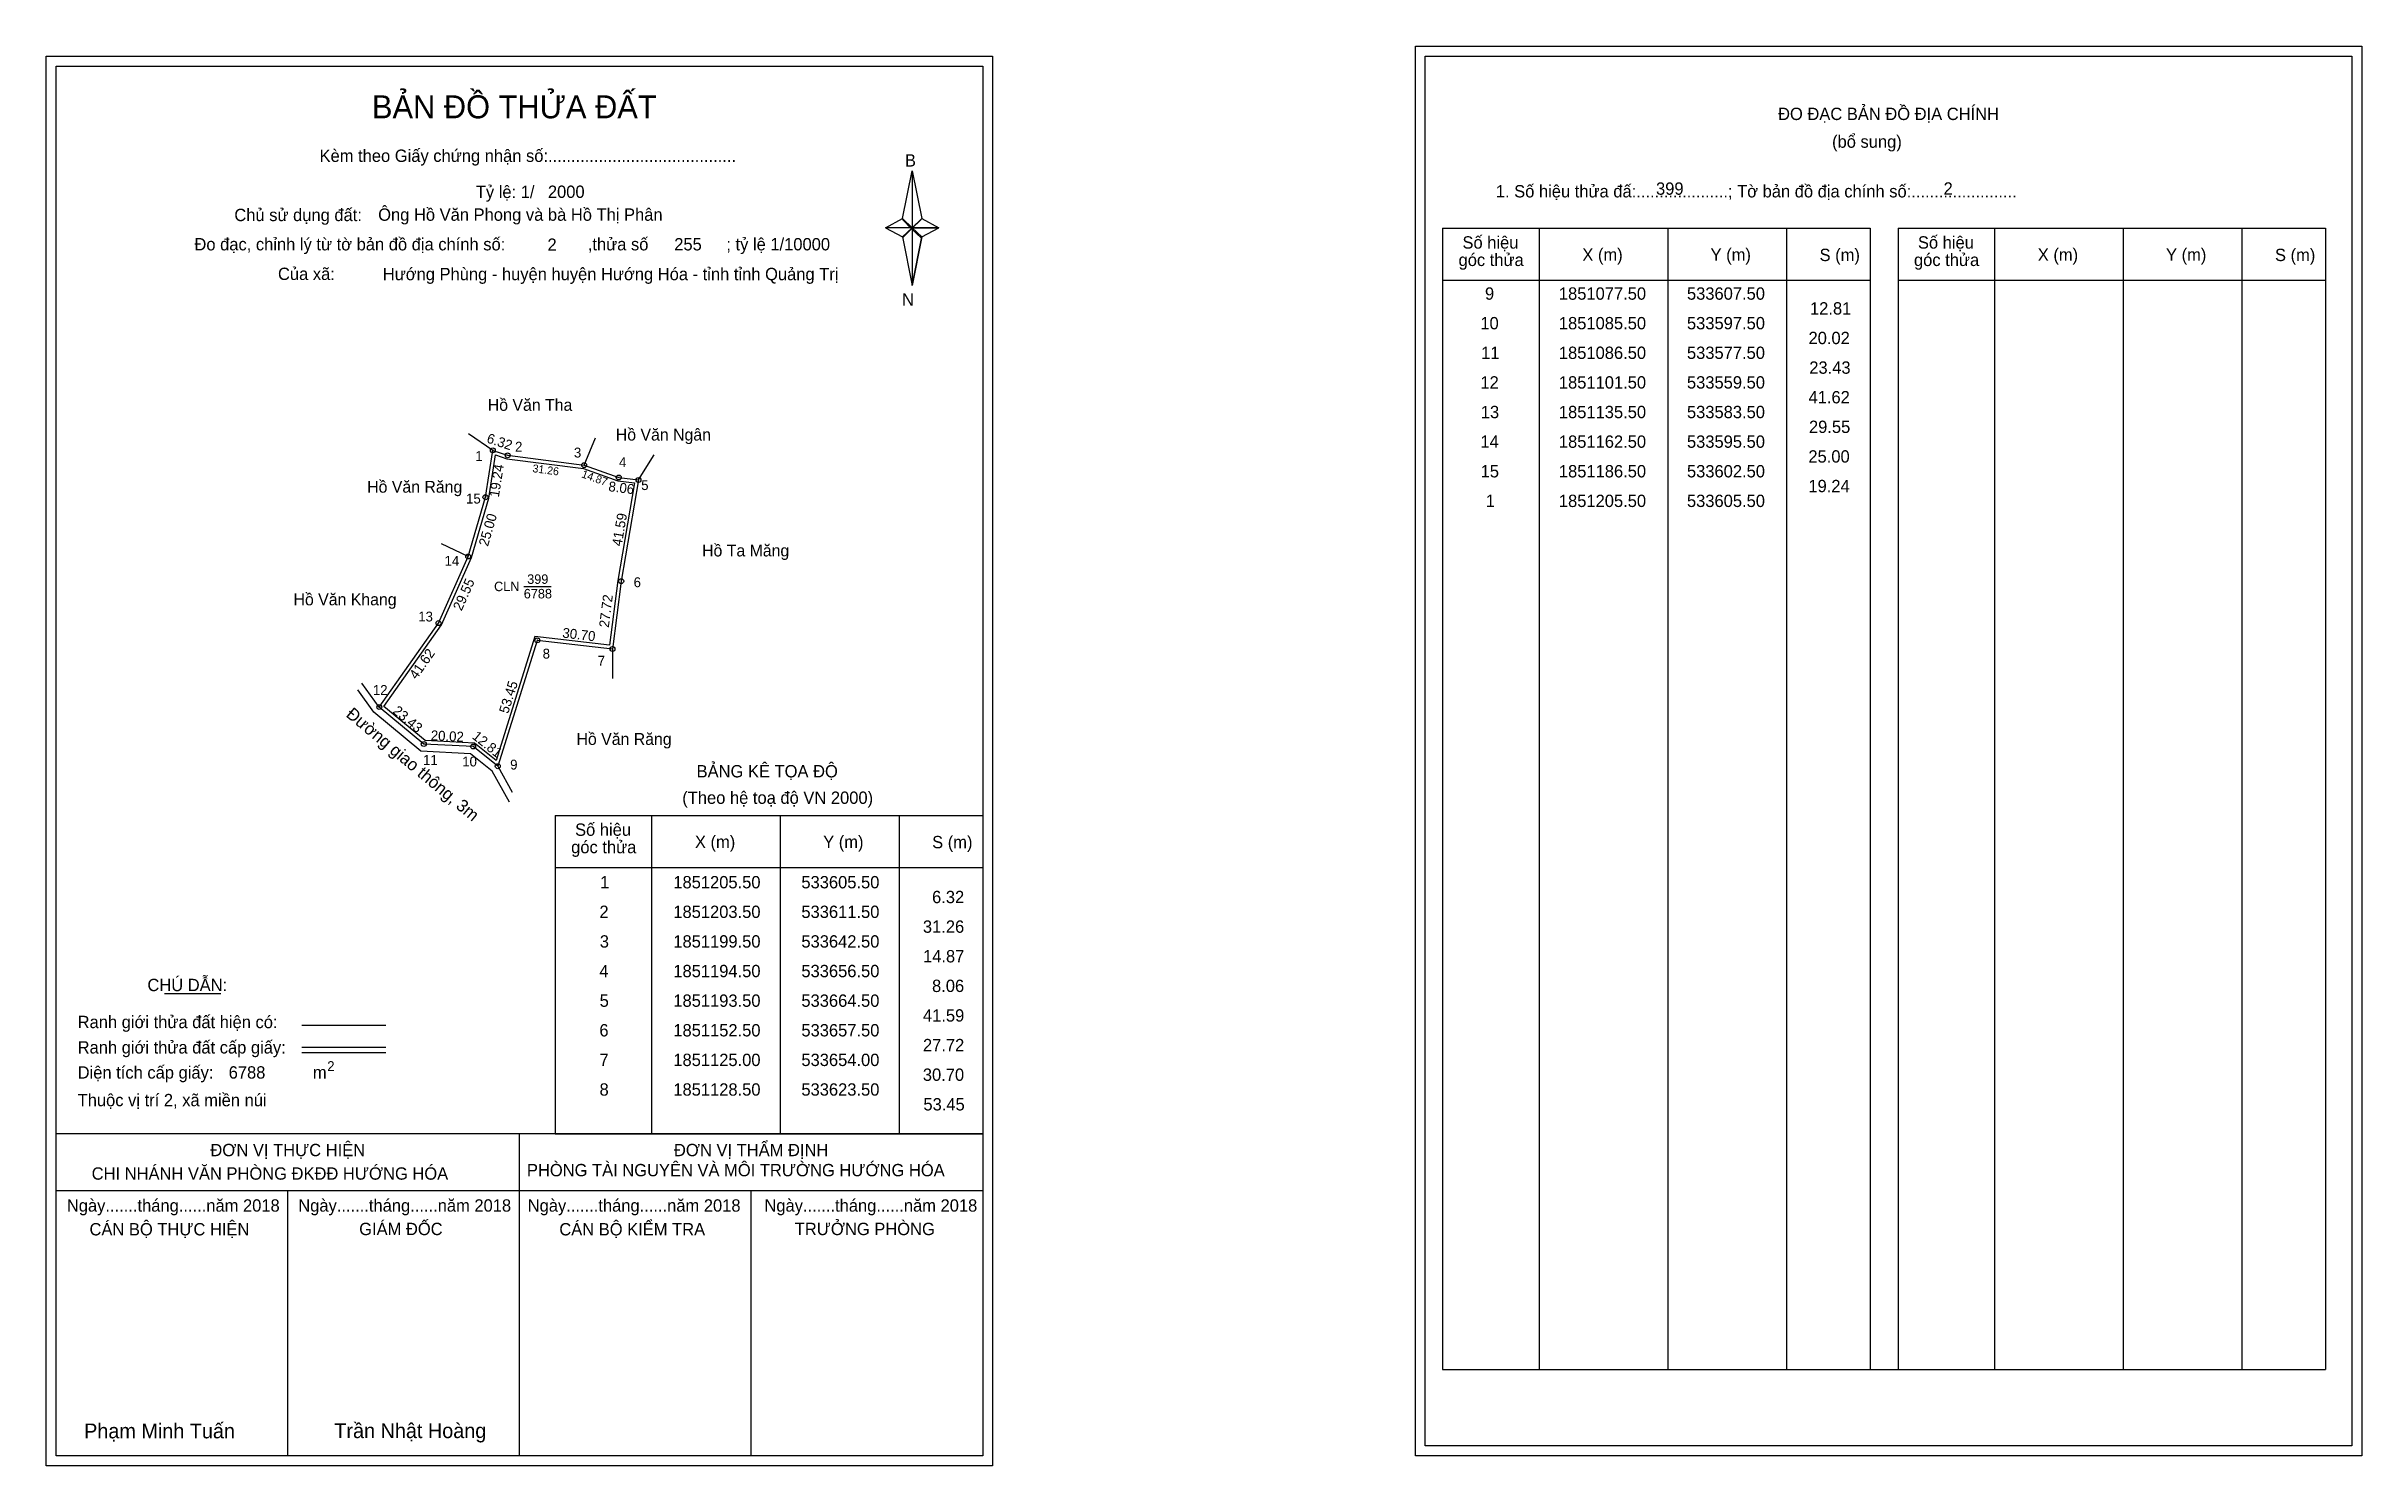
# Model space of a CAD drawing. Extents: x 533425 to 534363, y 1850794 to 1851369.
import ezdxf

# ---------------------------------------------------------------- set-up
doc = ezdxf.new("R2010")
doc.units = 0
for name, color, linetype in [('Level 1', 7, 'Continuous'), ('Level 10', 7, 'Continuous'), ('Level 11', 7, 'Continuous'), ('Level 13', 7, 'Continuous'), ('Level 27', 7, 'Continuous'), ('Level 3', 7, 'Continuous'), ('Level 49', 7, 'Continuous'), ('Level 53', 7, 'Continuous'), ('Level 55', 7, 'Continuous'), ('Level 6', 7, 'Continuous'), ('Level 60', 7, 'Continuous'), ('Level 63', 7, 'Continuous'), ('Level 9', 7, 'Continuous')]:
    doc.layers.add(name, color=color, linetype=linetype)

msp = doc.modelspace()

# ---------------------------------------------------------------- linework, layer by layer
at = {"layer": 'Level 1'}
for p, q in [((533983.24, 1851365.23), (533983.24, 1851365.23)), ((533428.59, 1851361.23), (533428.59, 1851361.23)), ((533771.44, 1851299.46), (533775.37, 1851318.74)), ((533775.37, 1851318.74), (533775.37, 1851295.69)), ((533775.37, 1851318.74), (533779.31, 1851299.46)), ((533764.55, 1851295.69), (533771.44, 1851299.46)), ((533771.44, 1851299.46), (533775.37, 1851295.69)), ((533779.31, 1851299.46), (533775.37, 1851295.69)), ((533775.08, 1851295.26), (533771.44, 1851299.02)), ((533775.37, 1851295.69), (533771.44, 1851292.01)), ((533775.08, 1851295.26), (533771.44, 1851291.57)), ((533771.44, 1851291.57), (533775.08, 1851295.26)), ((533771.44, 1851292.01), (533775.37, 1851272.29)), ((533779.01, 1851299.02), (533775.08, 1851295.26)), ((533775.08, 1851295.26), (533779.01, 1851299.02)), ((533779.01, 1851291.57), (533775.08, 1851295.26)), ((533775.37, 1851295.69), (533775.37, 1851272.29)), ((533775.37, 1851295.69), (533786.19, 1851295.69)), ((533775.37, 1851295.69), (533779.31, 1851292.01)), ((533779.31, 1851292.01), (533775.37, 1851272.29)), ((533779.31, 1851292.01), (533786.19, 1851295.69)), ((533990.3, 1851295.52), (534163.51, 1851295.52)), ((534029.48, 1850832.99), (534029.48, 1851295.52)), ((534081.63, 1850832.99), (534081.63, 1851295.52)), ((534129.57, 1851295.52), (534129.57, 1850832.99)), ((534163.51, 1851295.52), (534163.51, 1850832.99)), ((534174.82, 1851295.52), (534348.02, 1851295.52)), ((534214, 1850832.99), (534214, 1851295.52)), ((534266.14, 1850832.99), (534266.14, 1851295.52)), ((534314.09, 1851295.52), (534314.09, 1850832.99)), ((534348.02, 1851295.52), (534348.02, 1850832.99)), ((533990.3, 1851274.46), (534163.51, 1851274.46)), ((534174.82, 1851274.46), (534348.02, 1851274.46)), ((533630.78, 1851057.57), (533803.98, 1851057.57)), ((533669.96, 1850928.52), (533669.96, 1851057.57)), ((533722.1, 1850928.52), (533722.1, 1851057.57)), ((533770.05, 1851057.57), (533770.05, 1850928.52)), ((533630.78, 1851036.52), (533803.98, 1851036.52)), ((533472.43, 1850985.36), (533495.23, 1850985.36)), ((533528.16, 1850972.55), (533562.18, 1850972.55)), ((533528.16, 1850963.65), (533562.18, 1850963.65)), ((533528.16, 1850961.46), (533562.18, 1850961.46)), ((533642.25, 1850928.52), (533428.59, 1850928.52)), ((533803.98, 1850928.52), (533594.3, 1850928.52)), ((533616.29, 1850798.08), (533616.29, 1850928.52)), ((533630.78, 1850928.52), (533803.98, 1850928.52)), ((533803.99, 1850905.42), (533428.59, 1850905.42)), ((533522.44, 1850798.08), (533522.44, 1850905.42)), ((533710.14, 1850798.08), (533710.14, 1850905.42)), ((533990.3, 1850832.99), (534348.02, 1850832.99)), ((533803.98, 1850798.08), (533803.98, 1850798.08)), ((534358.64, 1850802.08), (534358.64, 1850802.08))]:
    msp.add_line(p, q, dxfattribs=at)
for points in [[(533771.44, 1851299.46), (533775.37, 1851318.74), (533775.37, 1851295.69)], [(533775.37, 1851295.69), (533779.31, 1851299.46), (533786.19, 1851295.69)], [(533764.55, 1851295.69), (533771.44, 1851292.01), (533775.37, 1851295.69)], [(533775.37, 1851295.69), (533775.37, 1851272.29), (533779.31, 1851292.01)]]:
    msp.add_lwpolyline(points, close=True, dxfattribs=at)
at = {"layer": 'Level 10'}
for points in [[(533657.5, 1851152.5), (533654, 1851125), (533623.5, 1851128.5), (533607.5, 1851077.5), (533597.5, 1851085.5), (533577.5, 1851086.5), (533559.5, 1851101.5), (533583.5, 1851135.5), (533595.5, 1851162.5), (533602.5, 1851186.5), (533605.5, 1851205.5), (533611.5, 1851203.5), (533642.5, 1851199.5), (533656.5, 1851194.5), (533664.5, 1851193.5)], [(533656.11, 1851152.71), (533652.79, 1851126.55), (533622.51, 1851130.02), (533606.78, 1851079.87), (533598.02, 1851086.88), (533578.04, 1851087.87), (533561.39, 1851101.75), (533584.72, 1851134.81), (533596.82, 1851162.02), (533603.87, 1851186.19), (533606.63, 1851203.65), (533611.19, 1851202.13), (533642.17, 1851198.13), (533656.17, 1851193.13), (533662.87, 1851192.29)]]:
    msp.add_lwpolyline(points, close=True, dxfattribs=at)
msp.add_lwpolyline([(533612.22, 1851062.99), (533605.17, 1851075.53), (533596.4, 1851082.55), (533576.36, 1851083.55), (533557.28, 1851099.45), (533550.74, 1851108.51)], dxfattribs=at)
at = {"layer": 'Level 11'}
for centre in [(533605.5, 1851205.5), (533611.5, 1851203.5), (533642.5, 1851199.5), (533602.5, 1851186.5), (533656.5, 1851194.5), (533664.5, 1851193.5), (533595.5, 1851162.5), (533657.5, 1851152.5), (533657.5, 1851152.5), (533583.5, 1851135.5), (533623.5, 1851128.5), (533654, 1851125), (533559.5, 1851101.5), (533577.5, 1851086.5), (533597.5, 1851085.5), (533607.5, 1851077.5)]:
    msp.add_circle(centre, 1, dxfattribs=at)
at = {"layer": 'Level 27'}
for p, q in [((533605.5, 1851205.5), (533595.57, 1851212.24)), ((533642.5, 1851199.5), (533647.03, 1851210.61)), ((533664.5, 1851193.5), (533670.89, 1851203.65)), ((533595.5, 1851162.5), (533584.65, 1851167.62)), ((533654, 1851125), (533654, 1851113)), ((533559.5, 1851101.5), (533552.47, 1851111.23)), ((533607.5, 1851077.5), (533613.38, 1851067.04))]:
    msp.add_line(p, q, dxfattribs=at)
at = {"layer": 'Level 3'}
for p, q in [((533990.3, 1851295.52), (533990.3, 1850832.99)), ((534174.82, 1851295.52), (534174.82, 1850832.99)), ((533630.78, 1851057.57), (533630.78, 1850928.52))]:
    msp.add_line(p, q, dxfattribs=at)
at = {"layer": 'Level 63'}
for points in [[(533424.59, 1851365.23), (533807.99, 1851365.23), (533807.99, 1850794.08), (533424.59, 1850794.08)], [(533979.24, 1851369.23), (534362.64, 1851369.23), (534362.64, 1850798.08), (533979.24, 1850798.08)], [(533983.24, 1851365.23), (534358.64, 1851365.23), (534358.64, 1850802.08), (533983.24, 1850802.08)], [(533428.59, 1851361.23), (533803.99, 1851361.23), (533803.99, 1850798.08), (533428.59, 1850798.08)]]:
    msp.add_lwpolyline(points, close=True, dxfattribs=at)
at = {"layer": 'Level 9'}
msp.add_line((533618.03, 1851150.37), (533629.06, 1851150.37), dxfattribs=at)

# ---------------------------------------------------------------- texts
at = {"layer": 'Level 1'}
for s, height, p in [('BẢN ĐỒ THỬA ĐẤT', 9.3313, (533556.52, 1851340.04)), ('ĐO ĐẠC BẢN ĐỒ ĐỊA CHÍNH', 5, (534126.19, 1851339.35)), ('Kèm theo Giấy chứng nhận số:.........................................', 5, (533535.29, 1851322.38)), ('(bổ sung)', 5, (534148.07, 1851328.11)), ('B', 5, (533772.46, 1851320.5)), ('1. Số hiệu thửa đấ:....................; Tờ bản đồ địa chính số:.......................', 5, (534011.85, 1851307.99)), ('Chủ sử dụng đất:', 5, (533500.77, 1851298.39)), ('Đo đạc, chỉnh lý từ tờ bản đồ địa chính số:                  ,thửa số                 ; tỷ lệ 1/10000', 5, (533484.6, 1851286.53)), ('Số hiệu', 5, (533998.33, 1851287.25)), ('Số hiệu', 5, (534182.85, 1851287.25)), ('góc thửa', 5, (533996.75, 1851280.19)), ('X (m)', 5, (534046.9, 1851282.3)), ('Y (m)', 5, (534098.85, 1851282.3)), ('S (m)', 5, (534143.01, 1851282.2)), ('góc thửa', 5, (534181.26, 1851280.19)), ('X (m)', 5, (534231.41, 1851282.3)), ('Y (m)', 5, (534283.37, 1851282.3)), ('S (m)', 5, (534327.52, 1851282.2)), ('Của xã:', 5, (533518.45, 1851274.53)), ('N', 5, (533771.26, 1851264.16)), ('BẢNG KÊ TỌA ĐỘ', 5, (533688.05, 1851072.98)), ('(Theo hệ toạ độ VN 2000)', 5, (533682.24, 1851062.26)), ('góc thửa', 5, (533637.23, 1851042.25)), ('Số hiệu', 5, (533638.81, 1851049.31)), ('X (m)', 5, (533687.37, 1851044.36)), ('Y (m)', 5, (533739.33, 1851044.36)), ('S (m)', 5, (533783.48, 1851044.26)), ('CHÚ DẪN:', 5, (533465.55, 1850986.37)), ('Ranh giới thửa đất hiện có:', 5, (533437.29, 1850971.37)), ('Ranh giới thửa đất cấp giấy:', 5, (533437.29, 1850961.09)), ('Diện tích cấp giấy:', 5, (533437.29, 1850950.93)), ('m', 5, (533532.6, 1850950.97)), ('2', 4, (533538.39, 1850953.99)), ('Thuộc vị trí 2, xã miền núi', 5, (533437.29, 1850939.73)), ('ĐƠN VỊ THỰC HIỆN', 5, (533491.06, 1850919.49)), ('ĐƠN VỊ THẨM ĐỊNH', 5, (533678.86, 1850919.49)), ('CHI NHÁNH VĂN PHÒNG ĐKĐĐ HƯỚNG HÓA', 5, (533442.97, 1850909.97)), ('PHÒNG TÀI NGUYÊN VÀ MÔI TRƯỜNG HƯỚNG HÓA', 5, (533619.31, 1850911.35)), ('Ngày.......tháng......năm 2018', 5, (533432.92, 1850897.02)), ('Ngày.......tháng......năm 2018', 5, (533526.67, 1850897.02)), ('Ngày.......tháng......năm 2018', 5, (533619.62, 1850897.02)), ('Ngày.......tháng......năm 2018', 5, (533715.53, 1850897.02)), ('CÁN BỘ THỰC HIỆN', 5, (533442.09, 1850887.39)), ('GIÁM ĐỐC', 5, (533551.35, 1850887.51)), ('CÁN BỘ KIỂM TRA', 5, (533632.43, 1850887.39)), ('TRƯỞNG PHÒNG', 5, (533727.81, 1850887.51)), ('Phạm Minh Tuấn', 6, (533439.91, 1850805.16)), ('Trần Nhật Hoàng', 6, (533541.29, 1850805.26))]:
    msp.add_text(s, height=height, dxfattribs=at).set_placement(p)
at = {"layer": 'Level 11'}
msp.add_text('Tỷ lệ: 1/', height=5, dxfattribs=at).set_placement((533598.6, 1851307.75))
at = {"layer": 'Level 13'}
for s, p in [('CLN', (533606, 1851148.45)), ('6788', (533618.03, 1851145.51)), ('399', (533619.41, 1851151.4))]:
    msp.add_text(s, height=3.84, dxfattribs=at).set_placement(p)
at = {"layer": 'Level 49'}
for s, height, rotation, p in [('6.32', 4, 341.56505, (533602.7, 1851208.76)), ('19.24', 4, 81.02737, (533607.92, 1851186.31)), ('31.26', 3.2, 352.64762, (533621.43, 1851196.69)), ('14.87', 3.2, 340.34618, (533641.16, 1851194.64)), ('8.06', 4, 352.87498, (533652.16, 1851189.01)), ('25.00', 4, 73.7398, (533603.49, 1851166.33)), ('41.59', 4, 80.31121, (533657.68, 1851166.49)), ('29.55', 4, 66.03751, (533592.82, 1851140.21)), ('27.72', 4, 82.74681, (533652.46, 1851133.51)), ('30.70', 4, 353.45371, (533633.51, 1851129.66)), ('41.62', 4, 54.78241, (533574.57, 1851112.41)), ('53.45', 4, 72.58203, (533611.71, 1851098.54)), ('Đường giao thông, 3m', 5, 320.19443, (533545.67, 1851097.9)), ('23.43', 4, 320.19443, (533564.61, 1851099.33)), ('20.02', 4, 357.13759, (533580.27, 1851088.07)), ('12.81', 4, 321.34019, (533596.8, 1851089.02))]:
    msp.add_text(s, height=height, rotation=rotation, dxfattribs=at).set_placement(p)
at = {"layer": 'Level 53'}
for s, p in [('9', (534007.45, 1851266.54)), ('1851077.50', (534037.39, 1851266.54)), ('533607.50', (534089.28, 1851266.54)), ('12.81', (534139.13, 1851260.54)), ('10', (534005.58, 1851254.54)), ('1851085.50', (534037.39, 1851254.54)), ('533597.50', (534089.28, 1851254.54)), ('20.02', (534138.53, 1851248.54)), ('11', (534005.9, 1851242.54)), ('1851086.50', (534037.39, 1851242.54)), ('533577.50', (534089.28, 1851242.54)), ('12', (534005.6, 1851230.54)), ('1851101.50', (534037.39, 1851230.54)), ('533559.50', (534089.28, 1851230.54)), ('23.43', (534138.84, 1851236.54)), ('41.62', (534138.53, 1851224.54)), ('13', (534005.76, 1851218.54)), ('1851135.50', (534037.39, 1851218.54)), ('533583.50', (534089.28, 1851218.54)), ('29.55', (534138.71, 1851212.54)), ('14', (534005.58, 1851206.54)), ('1851162.50', (534037.39, 1851206.54)), ('533595.50', (534089.28, 1851206.54)), ('25.00', (534138.48, 1851200.54)), ('15', (534005.69, 1851194.54)), ('1851186.50', (534037.39, 1851194.54)), ('533602.50', (534089.28, 1851194.54)), ('1', (534007.75, 1851182.54)), ('1851205.50', (534037.39, 1851182.54)), ('533605.50', (534089.28, 1851182.54)), ('19.24', (534138.48, 1851188.54)), ('1', (533648.98, 1851028.02)), ('1851205.50', (533678.62, 1851028.02)), ('533605.50', (533730.5, 1851028.02)), ('2', (533648.68, 1851016.02)), ('1851203.50', (533678.62, 1851016.02)), ('533611.50', (533730.5, 1851016.02)), ('6.32', (533783.45, 1851022.02)), ('3', (533648.83, 1851004.02)), ('1851199.50', (533678.62, 1851004.02)), ('533642.50', (533730.5, 1851004.02)), ('31.26', (533779.73, 1851010.02)), ('14.87', (533779.78, 1850998.02)), ('4', (533648.65, 1850992.02)), ('1851194.50', (533678.62, 1850992.02)), ('533656.50', (533730.5, 1850992.02)), ('8.06', (533783.43, 1850986.02)), ('5', (533648.77, 1850980.02)), ('1851193.50', (533678.62, 1850980.02)), ('533664.50', (533730.5, 1850980.02)), ('6', (533648.66, 1850968.02)), ('1851152.50', (533678.62, 1850968.02)), ('533657.50', (533730.5, 1850968.02)), ('41.59', (533779.76, 1850974.02)), ('27.72', (533779.76, 1850962.02)), ('7', (533648.69, 1850956.02)), ('1851125.00', (533678.62, 1850956.02)), ('533654.00', (533730.5, 1850956.02)), ('30.70', (533779.71, 1850950.02)), ('8', (533648.73, 1850944.02)), ('1851128.50', (533678.62, 1850944.02)), ('533623.50', (533730.5, 1850944.02)), ('53.45', (533779.94, 1850938.02))]:
    msp.add_text(s, height=5, dxfattribs=at).set_placement(p)
at = {"layer": 'Level 55'}
for s, height, p in [('1', 0.8, (533605.28, 1851205.5)), ('396', 0.22, (533605.26, 1851205.28)), ('389', 0.22, (533605.26, 1851205.28)), ('396', 0.22, (533605.26, 1851205.28)), ('389', 0.22, (533611.26, 1851203.28)), ('2', 0.8, (533611.23, 1851203.5)), ('389', 0.22, (533642.26, 1851199.28)), ('393', 0.22, (533642.27, 1851199.28)), ('3', 0.8, (533642.25, 1851199.5)), ('15', 0.8, (533601.95, 1851186.5)), ('4', 0.8, (533656.22, 1851194.5)), ('393', 0.22, (533656.27, 1851194.28)), ('404', 0.22, (533664.26, 1851193.28)), ('393', 0.22, (533664.27, 1851193.28)), ('5', 0.8, (533664.24, 1851193.5)), ('396', 0.22, (533602.26, 1851186.28)), ('396', 0.22, (533602.26, 1851186.28)), ('14', 0.8, (533594.93, 1851162.5)), ('397', 0.22, (533595.26, 1851162.28)), ('396', 0.22, (533595.26, 1851162.28)), ('397', 0.22, (533595.26, 1851162.28)), ('396', 0.22, (533595.26, 1851162.28)), ('404', 0.22, (533657.26, 1851152.28)), ('6', 0.8, (533657.23, 1851152.5)), ('13', 0.8, (533582.96, 1851135.5)), ('397', 0.22, (533583.26, 1851135.28)), ('397', 0.22, (533583.26, 1851135.28)), ('406', 0.22, (533623.26, 1851128.28)), ('8', 0.8, (533623.24, 1851128.5)), ('404', 0.22, (533653.76, 1851124.78)), ('406', 0.22, (533653.76, 1851124.78)), ('7', 0.8, (533653.73, 1851125)), ('12', 0.8, (533558.93, 1851101.5)), ('397', 0.22, (533559.26, 1851101.28)), ('397', 0.22, (533559.26, 1851101.28)), ('0', 0.22, (533559.42, 1851101.28)), ('11', 0.8, (533576.98, 1851086.5)), ('0', 0.22, (533577.42, 1851086.28)), ('10', 0.8, (533596.93, 1851085.5)), ('0', 0.22, (533597.42, 1851085.28)), ('406', 0.22, (533607.26, 1851077.28)), ('9', 0.8, (533607.23, 1851077.5)), ('0', 0.22, (533607.42, 1851077.28))]:
    msp.add_text(s, height=height, dxfattribs=at).set_placement(p)
at = {"layer": 'Level 6'}
for s, p in [('2000', (533627.8, 1851307.79)), ('399', (534076.75, 1851309.07)), ('2', (534193.24, 1851309.11)), ('Ông Hồ Văn Phong và bà Hồ Thị Phân', (533559.04, 1851298.53)), ('2', (533627.64, 1851286.35)), ('255', (533678.99, 1851286.51)), (' Hướng Phùng - huyện huyện Hướng Hóa - tỉnh tỉnh Quảng Trị', (533559.06, 1851274.45)), ('6788', (533498.47, 1850950.94))]:
    msp.add_text(s, height=5, dxfattribs=at).set_placement(p)
at = {"layer": 'Level 60'}
for s, p in [('Hồ Văn Tha', (533603.45, 1851221.52)), ('Hồ Văn Ngân', (533655.32, 1851209.48)), ('Hồ Văn Răng', (533554.58, 1851188.35)), ('Hồ Ta Măng', (533690.27, 1851162.52)), ('Hồ Văn Khang', (533524.74, 1851142.71)), ('Hồ Văn Răng', (533639.39, 1851086.14))]:
    msp.add_text(s, height=4.8, dxfattribs=at).set_placement(p)
at = {"layer": 'Level 9'}
for s, p in [('2', (533614.5, 1851204.99)), ('3', (533638.35, 1851202.61)), ('1', (533598.4, 1851201.21)), ('4', (533656.61, 1851198.73)), ('15', (533594.65, 1851183.95)), ('5', (533665.6, 1851189.42)), ('14', (533585.93, 1851158.74)), ('6', (533662.54, 1851150.06)), ('13', (533575.27, 1851136.16)), ('8', (533625.68, 1851121.13)), ('7', (533647.96, 1851118.24)), ('12', (533556.89, 1851106.4)), ('11', (533577.21, 1851078.04)), ('10', (533593.09, 1851077.41)), ('9', (533612.51, 1851076.17))]:
    msp.add_text(s, height=4, dxfattribs=at).set_placement(p)

doc.saveas('drawing.dxf')
